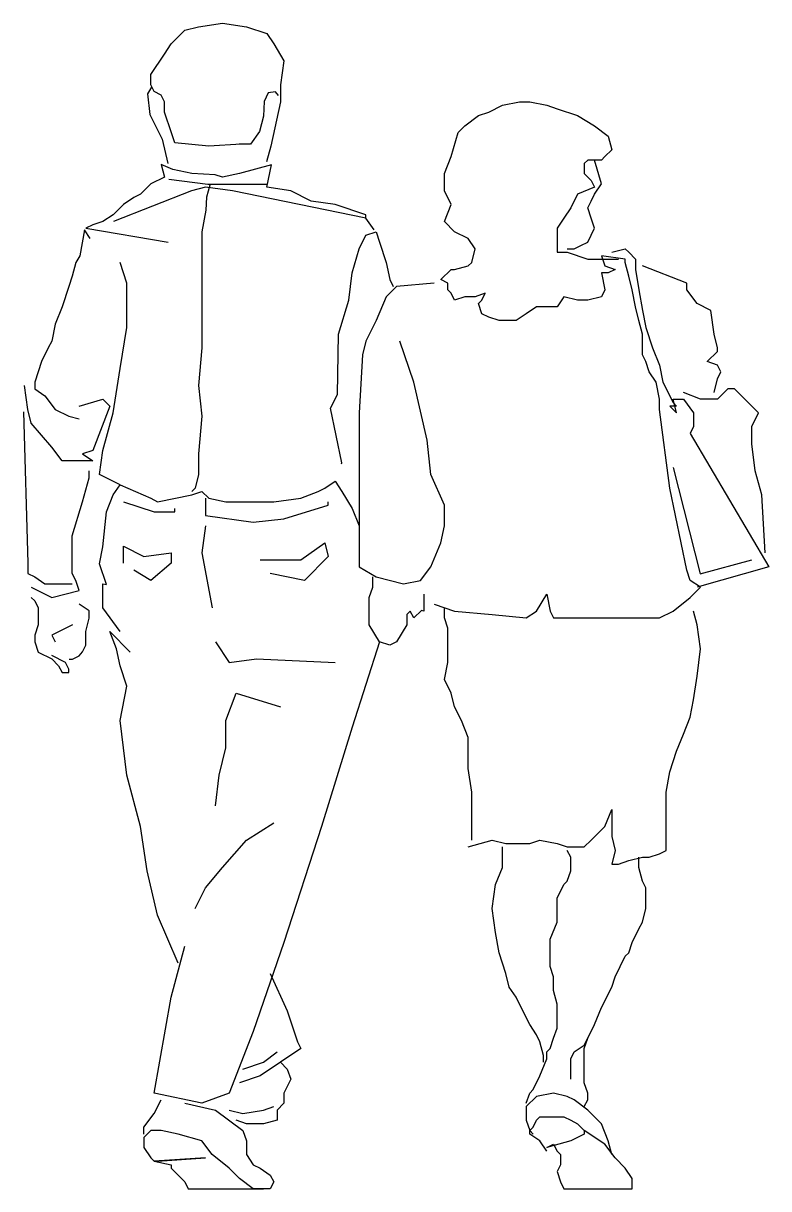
# Model space of a CAD drawing. Extents: x 222.99 to 224.13, y 98.6 to 100.37.
import ezdxf

# ---------------------------------------------------------------- set-up
doc = ezdxf.new("R2010")
doc.units = 0
doc.header["$MEASUREMENT"] = 0
doc.layers.get('0').update_dxf_attribs({"linetype": 'CONTINUOUS'})

# ---------------------------------------------------------------- blocks, each defined once
blk = doc.blocks.new('FH-CASALCST')
for p, q in [((-2.97, 153.13), (2.95, 152.33)), ((2.95, 152.33), (11.84, 152.33)), ((56.98, 0), (67.34, 0))]:
    blk.add_line(p, q)
for points in [[(8.02, 158.39), (3.13, 158.1), (-2.05, 158.61), (-2.57, 160.15), (-3.6, 163.25), (-3.63, 164.82), (-4.14, 165.86), (-5.18, 166.38), (-5.7, 167.42), (-5.7, 168.97), (-3.63, 172.08), (-2.59, 173.64), (-1.55, 174.67), (-0.52, 175.71), (1.55, 176.23), (5.18, 176.75), (8.81, 176.23), (11.91, 175.19), (12.95, 173.64), (14.5, 171.04), (13.99, 167.42), (13.99, 164.82), (12.51, 158.13), (11.85, 155.75)], [(-5.61, 167.05), (-6.19, 166.04), (-5.83, 162.91), (-3.95, 159.18), (-3.11, 155.5)], [(13.7, 165.78), (13.23, 166.35), (12.12, 166.21), (11.49, 164.86), (11.41, 162.65), (10.78, 160.31), (9.44, 158.39), (7.7, 158.39)], [(37.29, 88.63), (40.4, 87.6), (46.1, 87.08), (51.28, 86.56), (52.83, 87.6), (54.39, 90.19), (54.9, 87.6), (55.42, 86.56), (60.6, 86.56), (64.75, 86.56), (67.85, 86.56), (71.48, 86.56), (73.55, 87.6), (76.14, 89.67), (77.7, 91.22), (76.14, 92.26), (75.62, 93.82), (73.03, 106.25), (71.48, 118.18), (71.48, 119.73), (70.96, 122.32), (69.93, 123.88), (69.41, 125.43), (68.89, 126.47), (68.89, 128.02), (68.89, 129.58), (68.37, 131.65), (67.85, 133.73), (67.34, 136.32), (66.82, 138.39), (66.3, 140.46), (66.3, 140.98), (62.67, 141.5), (63.19, 139.95), (64.75, 139.43), (63.71, 138.91), (62.67, 138.91), (63.19, 136.32), (62.67, 135.28), (60.6, 134.76), (59.05, 134.76), (56.98, 135.28), (55.94, 133.73), (54.39, 133.73), (52.83, 133.73), (51.28, 132.69), (49.73, 131.65), (48.69, 131.65), (47.14, 131.65), (45.58, 132.17), (44.55, 132.69), (44.03, 134.24), (44.55, 134.76), (45.06, 135.8), (43.51, 135.28), (41.96, 135.28), (40.4, 134.76), (39.88, 135.8), (39.37, 136.32), (39.37, 137.35), (38.33, 137.87), (39.88, 139.43), (40.4, 139.43), (42.47, 139.95), (42.99, 140.46), (43.51, 142.54), (42.47, 144.09), (40.4, 145.13), (38.85, 146.68), (39.88, 149.28), (38.85, 151.35), (38.85, 153.94), (39.88, 156.53), (40.92, 160.16), (41.96, 161.2), (44.03, 162.75), (45.58, 163.27), (47.65, 164.31), (50.24, 164.82), (51.8, 164.82), (54.39, 164.31), (55.94, 163.79), (59.05, 162.75), (61.64, 161.2), (63.71, 159.64), (64.23, 157.57), (63.19, 156.53), (62.67, 156.01), (62.67, 156.01), (60.6, 156.01), (60.08, 155.49), (60.08, 153.94), (61.12, 152.9), (61.64, 151.87), (59.05, 150.83), (58.01, 148.76), (56.98, 147.2), (55.94, 145.65), (55.94, 142.02), (57.49, 142.02), (60.6, 140.98), (62.67, 140.98), (65.26, 140.98)], [(57.49, 142.54), (58.53, 142.54), (59.57, 143.06), (60.6, 143.57), (61.12, 144.61), (61.64, 145.65), (61.12, 147.2), (60.6, 148.76), (61.12, 149.79), (61.64, 150.83), (62.67, 152.38), (61.64, 156.01)], [(28.18, 145.4), (26.93, 147.2), (26.93, 147.72), (22.27, 149.28), (18.65, 149.79), (15.54, 151.35), (11.91, 151.87), (12.64, 155.27), (7.77, 153.94), (5.18, 153.42), (4.06, 153.76), (0.52, 153.94), (-2.33, 154.56), (-4.1, 155.35), (-3.63, 153.42), (-5.7, 152.38), (-7.25, 150.83), (-8.29, 150.31), (-9.84, 149.28), (-11.4, 147.72), (-12.95, 146.68), (-14.5, 146.17), (-15.54, 145.65), (-3.04, 143.53)], [(3.24, 152.17), (2.76, 150.39), (2.66, 148.4), (2.07, 145.13), (2.07, 139.95), (2.07, 133.73), (2.07, 127.51), (1.55, 121.8), (2.07, 117.14), (1.55, 111.44), (1.55, 108.33), (1.04, 106.25), (0.52, 105.74)], [(26.93, 147.21), (6.72, 151.32), (2.62, 151.89), (0.5, 151.32), (-11.36, 146.7)], [(-14.91, 144.09), (-15.76, 145.41), (-16.45, 141.47), (-17.09, 140.46), (-17.61, 138.39), (-18.13, 136.84), (-19.16, 133.73), (-20.2, 131.13), (-20.72, 128.54), (-21.24, 127.51), (-22.27, 125.43), (-22.79, 123.88), (-23.31, 122.32), (-23.31, 121.29), (-21.75, 120.25), (-20.2, 118.18), (-18.13, 117.14), (-16.56, 116.75)], [(23.25, 109.91), (23.3, 110.09), (21.58, 118.35), (22.61, 120.43), (22.79, 129.58), (24.34, 134.76), (24.86, 138.91), (25.9, 142.54), (26.93, 144.61), (28.49, 145.13), (29.01, 143.57), (30.04, 140.46), (30.56, 137.87), (31.08, 136.84)], [(64.23, 142.02), (66.3, 142.54), (66.82, 142.02), (67.85, 140.98), (67.85, 139.43), (68.37, 136.32), (68.89, 133.21), (69.41, 130.62), (70.44, 127.51), (71.48, 124.91), (72, 122.32), (73.55, 119.21), (74.07, 118.69), (73.03, 118.69), (74.07, 117.66), (73.55, 119.73), (75.11, 119.73), (76.66, 117.66), (76.66, 115.58), (76.14, 114.55), (88.06, 94.33), (77.18, 91.22)], [(-10.36, 106.77), (-13.47, 108.33), (-12.95, 111.96), (-11.4, 117.66), (-10.36, 124.4), (-9.32, 130.62), (-9.32, 137.35), (-10.36, 140.46)], [(79.77, 120.77), (80.29, 122.84), (80.8, 123.88), (80.29, 124.91), (78.73, 125.43), (80.29, 126.99), (80.29, 127.51), (79.77, 129.58), (79.25, 133.21), (77.18, 134.24), (75.62, 136.32), (75.62, 137.35), (68.89, 139.95)], [(37.29, 137.35), (31.6, 136.84), (30.04, 135.28), (28.49, 131.65), (26.93, 128.54), (26.42, 126.47), (25.9, 117.66), (25.9, 109.36), (25.9, 101.59), (25.9, 94.33), (28.49, 92.78), (32.63, 91.74), (35.22, 92.26), (36.78, 94.33), (38.33, 97.96), (38.85, 100.55), (38.85, 102.63), (38.85, 103.66), (36.78, 108.33), (36.26, 113.51), (34.19, 122.32), (32.11, 128.54)], [(-16.58, 118.69), (-12.95, 119.73), (-11.91, 118.69), (-14.5, 111.96), (-16.06, 111.44), (-14.5, 110.4), (-18.13, 110.4), (-19.16, 110.4), (-20.72, 112.47), (-23.83, 116.1), (-24.34, 118.18), (-24.86, 121.8)], [(87.54, 96.41), (87.02, 105.22), (85.98, 108.85), (85.47, 112.99), (85.47, 115.58), (86.5, 117.66), (85.98, 118.18), (84.43, 119.73), (82.88, 121.29), (81.84, 121.29), (80.29, 119.73), (79.77, 119.73), (77.7, 119.73), (75.11, 120.77)], [(-25.03, 117.84), (-24.34, 94.85), (-24.34, 93.3), (-23.31, 92.78), (-21.75, 91.74), (-17.61, 91.74)], [(-23.83, 91.22), (-20.72, 89.67), (-16.58, 90.71), (-17.09, 92.26), (-17.61, 93.3), (-17.61, 99), (-16.06, 104.18), (-15.02, 107.81), (-15.02, 108.85)], [(73.56, 109.37), (77.66, 93.27), (85.49, 95.39)], [(-10.36, 84.49), (-12.95, 88.11), (-12.95, 90.19), (-12.95, 91.74), (-12.43, 91.65), (-13.47, 94.76), (-12.95, 97.35), (-12.43, 102.63), (-11.4, 105.22), (-10.36, 106.77), (-5.7, 104.7), (-4.66, 104.18), (0.52, 105.22), (2.07, 105.74), (3.11, 104.7), (5.7, 104.18), (8.81, 104.18), (12.95, 104.18), (17.09, 104.7), (19.68, 105.74), (20.72, 106.25), (22.27, 107.29), (23.31, 105.74), (24.86, 103.14), (25.9, 100.55)], [(2.59, 104.7), (2.59, 102.11), (9.84, 101.07), (14.5, 101.59), (21.24, 103.66), (21.24, 104.18)], [(-9.84, 104.18), (-5.18, 102.63), (-2.07, 102.63), (-2.07, 103.14)], [(2.59, 100.55), (2.07, 96.41), (3.63, 88.11)], [(-9.84, 94.85), (-9.84, 97.44), (-6.73, 95.89), (-2.59, 96.41), (-2.59, 94.85), (-5.7, 92.26), (-8.29, 93.82)], [(10.88, 95.37), (17.09, 95.37), (20.72, 97.96), (21.24, 95.89), (17.61, 92.26), (12.43, 93.3)], [(35.74, 90.19), (35.74, 89.67), (35.74, 87.6), (35.4, 87.69), (34.19, 86.56), (33.67, 87.6), (33.15, 87.08), (33.15, 85.52), (31.6, 82.93), (30.56, 82.41), (29.01, 82.93), (27.45, 85.52), (27.45, 89.67), (27.97, 91.22), (27.97, 92.78)], [(-23.83, 89.67), (-23.31, 89.15), (-22.79, 88.11), (-22.79, 86.56), (-22.79, 85.52), (-23.31, 83.97), (-23.31, 82.93), (-22.79, 81.38), (-20.72, 80.34), (-19.68, 79.3), (-19.16, 78.27), (-18.13, 78.27), (-18.13, 78.78), (-18.65, 79.82), (-20.72, 80.86)], [(-18.1, 80.31), (-17.59, 80.31), (-16.56, 80.83), (-16.05, 81.4), (-15.53, 82.43), (-15.53, 84.48), (-15.02, 86.53), (-15.02, 87.63), (-16.56, 88.65)], [(42.99, 52.87), (42.99, 54.42), (42.99, 57.01), (42.99, 60.12), (42.47, 63.75), (42.47, 68.42), (41.44, 71.01), (40.4, 73.08), (39.88, 75.16), (38.85, 77.23), (39.37, 79.82), (39.37, 81.89), (39.37, 85), (38.85, 86.56), (38.85, 88.11)], [(42.47, 51.83), (46.1, 52.87), (48.17, 52.35), (51.8, 52.35), (53.35, 52.87), (55.94, 52.35), (57.49, 51.83), (60.08, 51.83), (61.12, 52.87), (63.19, 54.94), (64.23, 57.53), (64.23, 55.46), (64.23, 53.39), (64.75, 51.31), (64.23, 49.24), (65.26, 49.24), (66.82, 49.76), (68.89, 50.28), (69.93, 50.28), (71.48, 50.79), (72.52, 51.31), (72.52, 53.39), (72.52, 55.98), (72.52, 58.05), (72.52, 60.12), (73.03, 63.23), (74.07, 66.34), (75.11, 68.94), (76.14, 71.53), (76.66, 74.12), (77.18, 77.75), (77.7, 81.89), (77.18, 85.52), (76.66, 87.6)], [(-17.59, 85.51), (-20.73, 83.97), (-20.22, 82.94)], [(-1.55, 34.21), (-4.66, 41.47), (-6.22, 48.2), (-7.25, 54.94), (-9.32, 62.72), (-10.36, 71.01), (-9.32, 76.19), (-10.36, 79.3), (-10.88, 81.89), (-11.91, 84.49), (-8.81, 81.38)], [(29.01, 82.93), (24.86, 69.97), (20.2, 54.94), (14.5, 37.32), (9.84, 23.84), (6.22, 14.51), (2.07, 12.96), (-5.18, 14.51), (-2.59, 29.03), (-0.52, 36.8)], [(4.14, 82.93), (6.22, 79.82), (10.36, 80.34), (22.27, 79.82)], [(4.14, 58.05), (4.66, 62.72), (5.7, 66.86), (5.7, 70.49), (5.7, 71.01), (7.25, 75.16), (13.99, 73.08)], [(1.04, 42.5), (2.59, 45.61), (5.18, 48.72), (8.81, 52.87), (12.95, 55.46)], [(53.87, 19.18), (53.87, 20.21), (53.35, 22.29), (52.83, 23.32), (51.8, 24.88), (50.76, 26.95), (49.73, 29.03), (48.69, 30.58), (48.17, 32.65), (47.14, 35.76), (46.62, 38.87), (46.1, 42.5), (46.62, 46.13), (47.65, 48.72), (47.65, 48.72), (47.65, 49.76), (47.65, 50.79), (47.65, 51.31), (47.65, 51.83)], [(51.28, 12.96), (51.8, 14.51), (52.32, 15.03), (53.35, 17.1), (54.39, 19.7), (54.39, 20.73), (54.9, 21.25), (55.42, 22.81), (55.94, 24.36), (55.94, 25.4), (55.94, 26.95), (55.94, 27.99), (55.42, 30.06), (55.42, 32.14), (54.9, 33.69), (54.9, 35.76), (54.9, 37.84), (55.94, 40.43), (55.94, 41.98), (55.94, 44.06), (56.98, 46.13), (57.49, 46.65), (58.01, 48.2), (58.01, 49.24), (58.01, 50.28), (57.49, 51.31)], [(60.08, 12.44), (60.6, 13.48), (60.6, 14.51), (60.08, 16.07), (60.08, 18.14), (60.08, 21.25), (60.6, 22.81), (61.64, 24.88), (62.67, 27.47), (64.23, 30.58), (64.75, 32.14), (66.3, 35.25), (66.82, 35.76), (67.34, 37.32), (68.37, 39.39), (68.89, 40.43), (69.41, 42.5), (69.41, 45.61), (68.89, 46.65), (68.37, 48.72), (68.37, 50.28)], [(12.43, 32.65), (15.02, 26.95), (16.58, 22.29), (17.09, 21.25), (13.99, 19.18), (10.88, 17.1), (7.77, 16.07)], [(58.01, 16.59), (58.01, 17.62), (58.01, 18.66), (58.01, 19.7), (58.53, 20.73), (60.08, 21.77), (60.6, 22.81)], [(8.29, 18.14), (11.4, 19.18), (13.47, 20.73)], [(13.99, 19.18), (15.02, 18.14), (15.54, 16.59), (14.5, 14.51), (14.5, 12.96), (13.47, 11.92), (13.47, 11.4), (13.47, 10.37), (11.4, 9.85), (8.81, 9.85), (7.25, 10.37)], [(64.23, 5.18), (63.71, 7.26), (62.67, 9.85), (60.6, 11.92), (58.53, 13.48), (57.49, 13.99), (55.42, 14.51), (52.83, 13.99), (51.28, 12.44), (51.28, 10.37), (51.8, 8.81), (52.32, 8.29)], [(-6.73, 8.29), (-6.73, 9.33), (-5.18, 11.4), (-4.14, 13.48)], [(-0.52, 12.96), (4.14, 11.92), (8.29, 8.81), (8.81, 7.26), (8.81, 5.18), (9.84, 3.63), (10.88, 3.11), (12.43, 2.07), (12.95, 1.04), (12.43, 0), (9.84, 0), (7.77, 1.55), (6.22, 3.11), (3.63, 5.18), (2.07, 7.26), (-1.55, 8.29), (-4.14, 8.81), (-5.7, 8.81), (-6.73, 7.77), (-6.73, 6.22), (-5.7, 4.66), (-5.18, 4.15), (-4.66, 4.15), (2.59, 4.66), (-5.18, 4.15), (-2.59, 3.63), (-2.59, 3.11), (-1.55, 2.07), (-0.52, 1.04), (0, 0), (3.63, 0), (7.25, 0), (11.4, 0)], [(6.22, 11.92), (8.29, 11.4), (11.4, 11.92), (12.95, 12.44)], [(54.39, 5.7), (53.35, 7.26), (51.8, 8.29), (51.8, 8.81), (52.32, 9.33), (52.83, 10.37), (53.35, 10.88), (54.39, 10.88), (55.42, 10.88), (56.98, 10.88), (58.01, 10.37), (59.05, 9.85), (60.08, 8.81), (60.08, 8.29), (59.05, 7.77), (58.01, 7.26), (54.39, 6.22), (54.39, 6.22), (55.42, 6.74), (55.94, 5.7), (56.46, 5.18), (56.46, 3.63), (55.94, 2.59), (56.46, 1.04), (56.98, 0)], [(67.34, 0), (67.34, 1.55), (66.3, 3.11), (64.75, 4.66), (63.19, 6.74), (60.08, 8.81)]]:
    blk.add_lwpolyline(points)

msp = doc.modelspace()

# ---------------------------------------------------------------- block references
at = {"xscale": 0.01, "yscale": 0.01, "zscale": 0.01}
msp.add_blockref('FH-CASALCST', (223.2453, 98.6003), dxfattribs=at)

doc.saveas('drawing.dxf')
